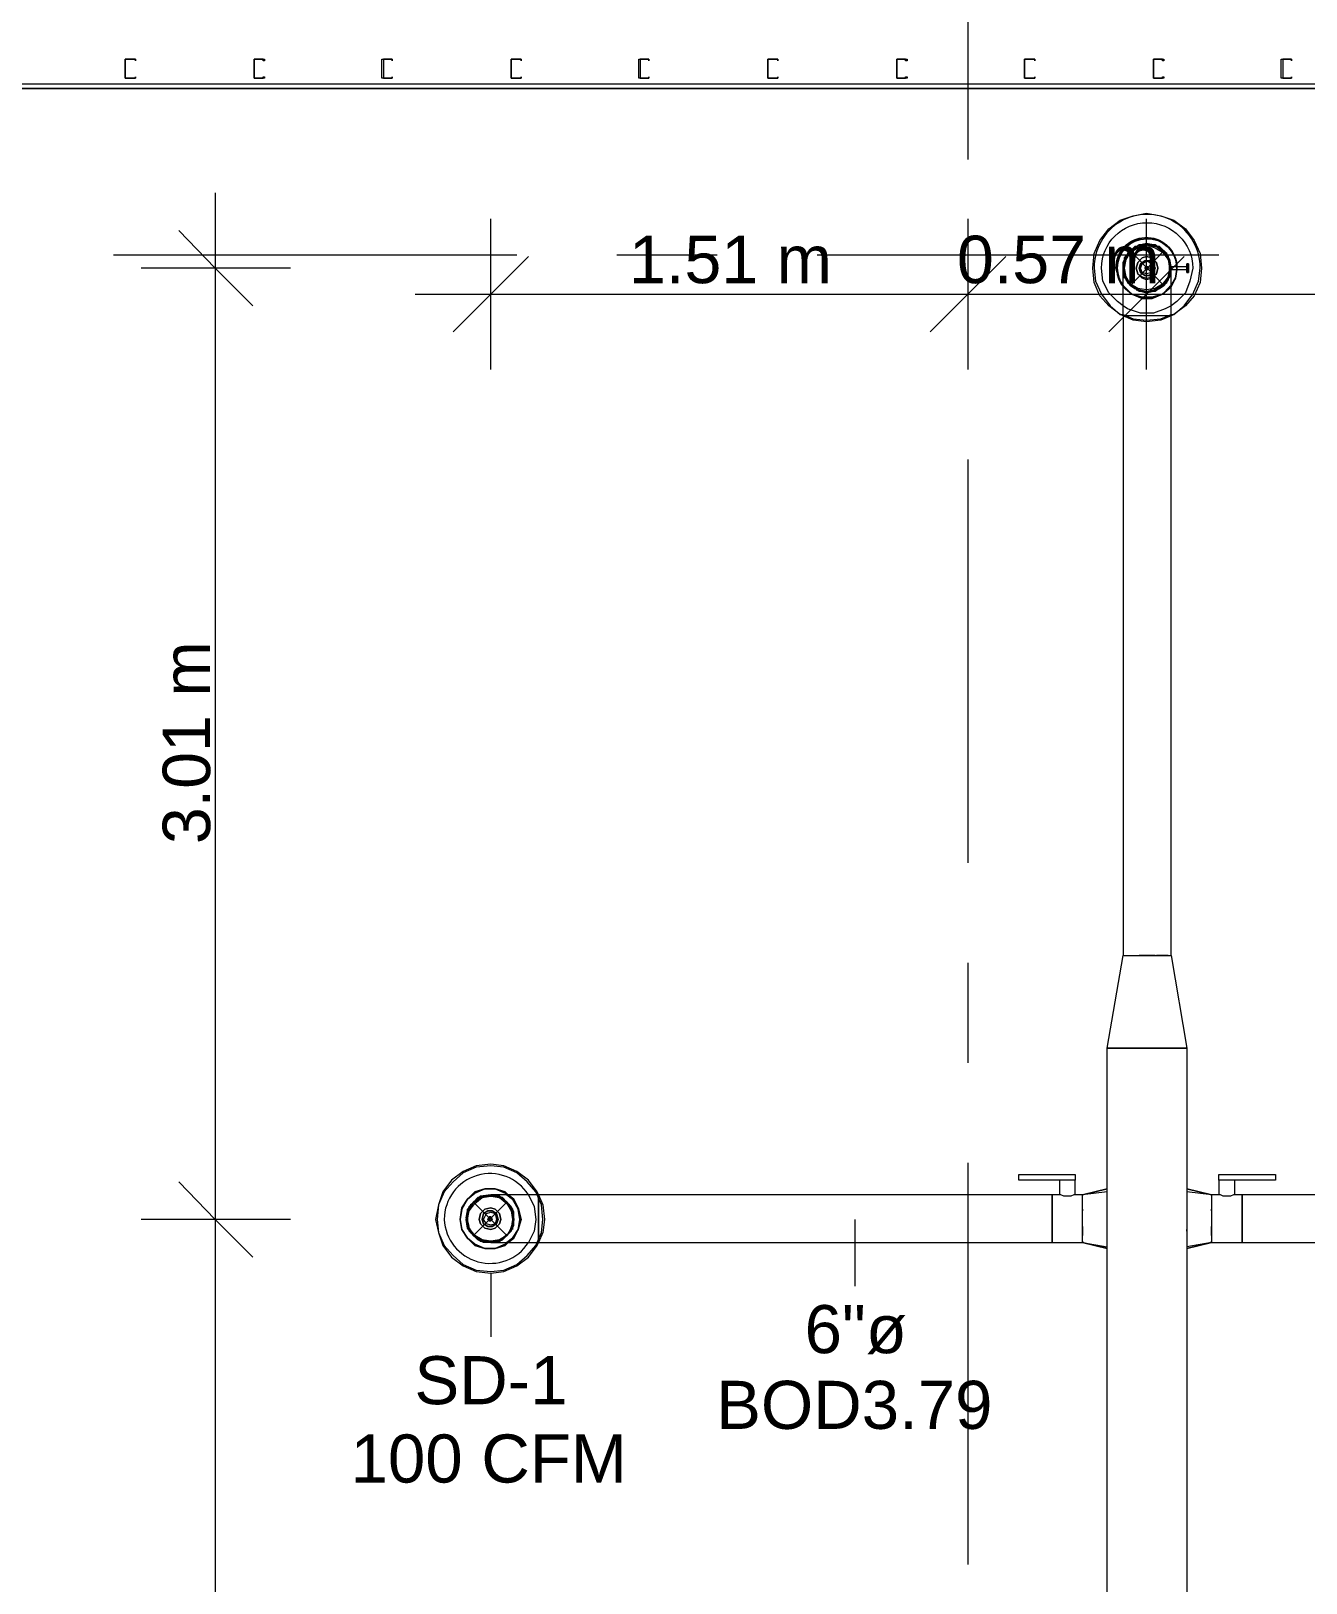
# Model space of a CAD drawing. Header units: metres. Extents: x -2 to 237, y -8 to 52.
# Drawn here: x 48.41 to 52.441, y 28.828 to 33.736 of the extents above; entities that cross this region are included whole.
import ezdxf

# ---------------------------------------------------------------- set-up
doc = ezdxf.new("R2010")
doc.units = ezdxf.units.M
doc.layers.add('HVAC - Ductos', color=5, linetype='Continuous', lineweight=0)
doc.layers.add('PDF2_Text', color=7, linetype='Continuous', lineweight=0)
doc.layers.add('PDF2_Geometry', color=7, linetype='Continuous', lineweight=0, true_color=0xaaaaaa)
doc.styles.add('PDF Helvetica', font='')
doc.styles.get('PDF Helvetica').set_extended_font_data('Helvetica')

msp = doc.modelspace()

# ---------------------------------------------------------------- linework, layer by layer
at = {"layer": 'HVAC - Ductos', "lineweight": 0}
for points in [[(48.992, 33.2245), (48.992, 29.9775), (48.992, 26.9184), (48.992, 22.3826)], [(49.8633, 32.665), (49.8633, 32.9035), (49.8633, 33.142)], [(51.3722, 33.142), (51.3722, 32.9035), (51.3722, 32.665)], [(51.863, 32.8347), (51.8538, 32.8393), (51.8171, 32.8668), (51.7896, 32.8989), (51.7712, 32.9402), (51.7667, 32.9861), (51.7712, 33.0319), (51.7896, 33.0732), (51.8171, 33.1099), (51.8538, 33.1374), (51.895, 33.1512), (51.9364, 33.1604), (51.9822, 33.1512), (52.0235, 33.1374), (52.0601, 33.1099), (52.0877, 33.0732), (52.1061, 33.0319), (52.1107, 32.9861), (52.1061, 32.9402), (52.0877, 32.8989), (52.0601, 32.8668), (52.0235, 32.8393), (52.0143, 32.8347), (52.0143, 32.876), (52.0143, 32.9173), (52.0143, 32.9494), (52.0143, 32.9723), (52.0143, 32.9861), (52.0143, 32.9815), (52.0143, 32.9861), (52.0097, 33.0044), (52.0097, 33.0136), (52.0052, 33.0182), (52.0052, 33.0228), (51.9914, 33.0411), (51.9776, 33.0548), (51.9684, 33.0548), (51.9639, 33.0594), (51.9593, 33.0594), (51.9364, 33.064), (51.918, 33.0594), (51.9134, 33.0594), (51.9088, 33.0548), (51.9042, 33.0548), (51.9088, 33.0548), (51.9042, 33.0548), (51.9088, 33.0548), (51.9134, 33.0594), (51.918, 33.0594), (51.9364, 33.064), (51.9593, 33.0594), (51.9639, 33.0594), (51.9684, 33.0548), (51.9776, 33.0548), (51.9914, 33.0411), (52.0052, 33.0228), (52.0052, 33.0182), (52.0097, 33.0136), (52.0097, 33.0044), (52.0143, 32.9861), (52.0143, 32.9815), (52.0647, 32.9815), (52.0647, 32.9861), (52.0647, 32.9907), (52.0143, 32.9907)], [(51.9364, 32.665), (51.9364, 32.9035), (51.9364, 33.142)], [(49.1112, 32.8668), (48.992, 32.9861), (48.8773, 33.1053)], [(51.8676, 32.9631), (51.863, 32.9861), (51.863, 33.0044), (51.8722, 33.0228), (51.8676, 33.0044), (51.863, 32.9861), (51.8676, 32.9677), (51.8722, 32.9494), (51.8859, 32.9356), (51.8996, 32.9219), (51.918, 32.9173), (51.9364, 32.9127), (51.9593, 32.9173), (51.973, 32.9219), (51.9914, 32.9356), (52.0006, 32.9494), (52.0097, 32.9677), (52.0097, 32.9861), (52.0097, 33.0044), (52.0006, 33.0228), (51.9914, 33.0365), (51.973, 33.0502), (51.9593, 33.0594), (51.9776, 33.0502), (51.9914, 33.0411), (52.0052, 33.0228), (52.0097, 33.0044), (52.0143, 32.9861)], [(51.8676, 32.954), (51.8676, 32.9585), (51.863, 32.9861), (51.8676, 33.0136), (51.8676, 33.0182), (51.8676, 33.0136), (51.8859, 33.0411), (51.9088, 33.0548)], [(52.0097, 30.8122), (52.0143, 30.8122), (52.0143, 32.8347), (52.0097, 32.8347), (52.0052, 32.8347), (51.9914, 32.8347), (51.9776, 32.8347), (51.9593, 32.8347), (51.9364, 32.8347), (51.918, 32.8347), (51.8996, 32.8347), (51.8859, 32.8347), (51.8722, 32.8347), (51.863, 32.8347), (51.863, 32.8531), (51.863, 32.8943), (51.863, 32.931), (51.863, 32.9631), (51.863, 32.9815), (51.863, 32.9861), (51.863, 33.0044), (51.8676, 33.0136), (51.8676, 33.0182), (51.8722, 33.0228), (51.8859, 33.0411), (51.8996, 33.0548), (51.8859, 33.0411), (51.8722, 33.0228), (51.8676, 33.0182), (51.8676, 33.0136), (51.863, 33.0044), (51.863, 32.9861), (51.863, 32.9769), (51.863, 32.9861)], [(51.8676, 33.0182), (51.8859, 33.0411), (51.9042, 33.0548), (51.8996, 33.0548), (51.9042, 33.0548)], [(51.8722, 33.0182), (51.8859, 33.0365), (51.9088, 33.0548), (51.9134, 33.0594), (51.9364, 33.064), (51.9088, 33.0548), (51.9134, 33.0594)], [(51.941, 33.064), (51.9639, 33.0594), (51.9684, 33.0548), (51.9914, 33.0365), (52.0052, 33.0182), (52.0097, 33.0136), (52.0143, 32.9861), (52.0097, 33.0136), (52.0052, 33.0182), (51.9914, 33.0411), (51.9684, 33.0548), (51.9364, 33.064), (51.918, 33.0594), (51.8996, 33.0502), (51.8859, 33.0365), (51.8722, 33.0228), (51.8859, 33.0411), (51.8996, 33.0502), (51.918, 33.0594), (51.9364, 33.0594), (51.9593, 33.0594), (51.9364, 33.064)], [(51.9134, 33.0548), (51.9364, 33.0594), (51.9639, 33.0548)], [(52.0097, 33.0136), (51.9914, 33.0411), (51.9684, 33.0548), (51.9639, 33.0594)], [(49.2305, 32.9861), (48.992, 32.9861), (48.758, 32.9861)], [(49.9826, 33.0228), (49.8633, 32.9035), (49.7441, 32.7843)], [(51.4915, 33.0228), (51.3722, 32.9035), (51.253, 32.7843)], [(52.0556, 33.0228), (51.9364, 32.9035), (51.8171, 32.7843)], [(51.863, 32.9815), (51.863, 32.9861), (51.8676, 33.0136), (51.863, 32.9861), (51.8676, 32.9585), (51.8859, 32.931), (51.9088, 32.9173), (51.9364, 32.9127), (51.9684, 32.9173), (51.9914, 32.931), (52.0097, 32.9585), (52.0052, 32.954), (51.9914, 32.9356), (51.9684, 32.9219)], [(52.0052, 33.0136), (52.0097, 32.9861), (52.0052, 32.9631)], [(52.0143, 32.9861), (52.0097, 32.9585), (52.0143, 32.9861)], [(52.0693, 32.9998), (52.0647, 32.9998)], [(51.9042, 32.9173), (51.9088, 32.9173), (51.9134, 32.9173), (51.9364, 32.9127), (51.9639, 32.9173), (51.9684, 32.9173), (51.9364, 32.9081), (51.9593, 32.9127), (51.9776, 32.9219), (51.9914, 32.931), (52.0052, 32.9494), (52.0097, 32.9677), (52.0143, 32.9815), (52.0097, 32.9677), (52.0052, 32.9494), (51.9914, 32.931), (51.9776, 32.9219), (51.9593, 32.9127), (51.9364, 32.9081), (51.9088, 32.9173), (51.8859, 32.931), (51.8676, 32.9585)], [(51.9088, 32.9219), (51.8859, 32.9356), (51.8722, 32.954)], [(52.0097, 32.9585), (51.9914, 32.931), (51.9684, 32.9173)], [(52.0647, 32.9723), (52.0693, 32.9723)], [(49.6249, 32.9035), (51.3722, 32.9035), (51.9364, 32.9035), (53.9451, 32.9035), (54.5781, 32.9035), (56.2108, 32.9035)], [(52.0143, 32.8668), (51.996, 32.8577), (51.9593, 32.8439), (51.918, 32.8439), (51.8767, 32.8577), (51.863, 32.8668)], [(51.863, 32.8393), (51.895, 32.8255), (51.9364, 32.821), (51.9822, 32.8255), (52.0143, 32.8393)], [(52.0143, 32.8347), (51.9822, 32.821), (51.9364, 32.8164), (51.895, 32.821), (51.863, 32.8347)], [(52.0143, 32.8347), (52.0097, 32.8347), (52.0052, 32.8347), (51.9914, 32.8347), (51.9776, 32.8347), (51.9593, 32.8347), (51.9364, 32.8347), (51.918, 32.8347), (51.8996, 32.8347), (51.8859, 32.8347), (51.8722, 32.8347), (51.863, 32.8347), (51.863, 30.8122), (51.8676, 30.8122), (51.8722, 30.8122), (51.8859, 30.8122), (51.8996, 30.8122), (51.9042, 30.8122)], [(51.9639, 30.8122), (51.9593, 30.8122), (51.9364, 30.8122), (51.918, 30.8122), (51.9134, 30.8122)], [(52.0052, 30.8122), (51.9914, 30.8122), (51.9776, 30.8122), (51.9684, 30.8122)], [(49.8633, 29.9041), (49.8679, 29.9041), (49.8863, 29.9041), (49.9138, 29.9041), (49.9551, 29.9041), (49.9964, 29.9041), (50.0147, 29.9041), (50.0147, 29.9132), (50.0147, 29.927), (50.0147, 29.9408), (50.0147, 29.927), (50.0147, 29.9132), (50.0147, 29.9041), (50.0147, 29.9132), (50.0147, 29.927), (50.0147, 29.9408), (50.0147, 29.9592), (50.0147, 29.9775), (50.0147, 30.0004), (50.0147, 30.0188), (50.0147, 30.0325), (50.0147, 30.0463), (50.0147, 30.0509), (50.0147, 30.0555), (50.0101, 30.0646), (49.9826, 30.1013), (49.9459, 30.1289), (49.9047, 30.1472), (49.8633, 30.1517), (49.8175, 30.1472), (49.7762, 30.1289), (49.7396, 30.1013), (49.712, 30.0646), (49.6982, 30.0233), (49.689, 29.9775), (49.6982, 29.9362), (49.712, 29.8949), (49.7396, 29.8583), (49.7762, 29.8307), (49.8175, 29.8124), (49.8633, 29.8078), (49.9047, 29.8124), (49.9459, 29.8307), (49.9826, 29.8583), (50.0101, 29.8949), (50.0147, 29.9041)], [(50.0101, 30.0555), (50.0055, 30.0646), (49.978, 30.0967), (49.9459, 30.1243), (49.9047, 30.1426), (49.8633, 30.1472), (49.8175, 30.1426), (49.7762, 30.1243), (49.7441, 30.0967), (49.7166, 30.0646), (49.6982, 30.0233), (49.6936, 29.9775), (49.6982, 29.9362), (49.7166, 29.8949), (49.7441, 29.8629), (49.7762, 29.8353), (49.8175, 29.8169), (49.8633, 29.8124), (49.9047, 29.8169), (49.9459, 29.8353), (49.978, 29.8629), (50.0055, 29.8949), (50.0101, 29.9041)], [(49.1112, 29.8583), (48.992, 29.9775), (48.8773, 30.0967)], [(51.7345, 29.9041), (51.7345, 29.9086), (51.7345, 29.9041), (51.7345, 29.9086), (51.7345, 29.9132), (51.7345, 29.927), (51.7345, 29.9408), (51.7345, 29.9592), (51.7345, 29.9775), (51.7345, 30.0004), (51.7345, 30.0188), (51.7345, 30.0325), (51.7345, 30.0463), (51.7345, 30.0509), (51.7345, 30.0555), (51.7116, 30.0555), (51.7116, 30.1013), (51.707, 30.1013), (51.7025, 30.1013), (51.6979, 30.1013), (51.6933, 30.1013), (51.6887, 30.1013), (51.6795, 30.1013), (51.6749, 30.1013), (51.6703, 30.1013), (51.6658, 30.1013), (51.6612, 30.1013), (51.6612, 30.0555), (51.6382, 30.0555), (51.6382, 30.0509), (51.6382, 30.0463), (51.6382, 30.0325), (51.6382, 30.0188), (51.6382, 30.0004), (51.6382, 29.9775), (51.6382, 29.9592), (51.6382, 29.9408), (51.6382, 29.927), (51.6382, 29.9132), (51.6382, 29.9041), (51.7345, 29.9041), (51.8125, 29.8903)], [(52.0647, 30.0738), (52.1427, 30.0555), (52.1427, 30.0509), (52.1427, 30.0463), (52.1427, 30.0325), (52.1427, 30.0188), (52.1427, 30.0004), (52.1427, 29.9775), (52.1427, 29.9592), (52.1427, 29.9408), (52.1427, 29.927), (52.1427, 29.9132), (52.1427, 29.9086), (52.1427, 29.9041), (52.239, 29.9041), (52.239, 29.9132), (52.239, 29.927), (52.239, 29.9408), (52.239, 29.9592), (52.239, 29.9775), (52.239, 30.0004), (52.239, 30.0188), (52.239, 30.0325), (52.239, 30.0463), (52.239, 30.0509), (52.239, 30.0555), (52.2161, 30.0555), (52.2161, 30.1013), (52.2115, 30.1013), (52.207, 30.1013), (52.2024, 30.1013), (52.1978, 30.1013), (52.1886, 30.1013), (52.184, 30.1013), (52.1794, 30.1013), (52.1702, 30.1013), (52.1656, 30.1013), (52.1656, 30.0555), (52.1427, 30.0555), (52.0647, 30.0646)], [(49.8955, 29.9086), (49.8909, 29.9086), (49.8633, 29.9041), (49.8679, 29.9041), (49.8817, 29.9041), (49.9001, 29.9132), (49.9138, 29.927), (49.9276, 29.9408), (49.9367, 29.9592), (49.9367, 29.9775), (49.9367, 30.0004), (49.9276, 30.0188), (49.9138, 30.0325), (49.9001, 30.0463), (49.8817, 30.0509), (49.8679, 30.0555), (49.8633, 30.0555), (49.8404, 30.0509), (49.8221, 30.0463), (49.8083, 30.0325), (49.7946, 30.0188), (49.79, 30.0004), (49.79, 29.9775), (49.79, 29.9592), (49.7946, 29.9408), (49.7946, 29.9454), (49.8083, 29.927), (49.8313, 29.9086), (49.8083, 29.927), (49.79, 29.95), (49.7854, 29.9775)], [(49.7854, 29.982), (49.79, 30.005), (49.7946, 30.0096), (49.8083, 30.0325), (49.8313, 30.0463), (49.8358, 30.0509), (49.8633, 30.0555), (49.8909, 30.0509), (49.8633, 30.0555), (49.8313, 30.0509), (49.8083, 30.0325), (49.79, 30.0096), (49.7854, 29.9775), (49.79, 29.9546), (49.7946, 29.95), (49.8083, 29.927), (49.8313, 29.9132)], [(49.7946, 30.0096), (49.79, 30.0096), (49.79, 30.005), (49.79, 30.0096), (49.7946, 30.0096), (49.7946, 30.0188), (49.8083, 30.0325), (49.8221, 30.0463), (49.8313, 30.0463), (49.8313, 30.0509), (49.8358, 30.0509), (49.8404, 30.0509), (49.8633, 30.0555), (49.8679, 30.0555)], [(49.7946, 30.0096), (49.8083, 30.0325), (49.8313, 30.0463)], [(49.8313, 30.0463), (49.8313, 30.0509), (49.8358, 30.0509)], [(49.8358, 30.0463), (49.8633, 30.0555), (49.8863, 30.0463)], [(50.0147, 30.0555), (49.9688, 30.0555), (49.9321, 30.0555), (49.9001, 30.0555), (49.8725, 30.0555), (49.8633, 30.0555)], [(49.8863, 30.0509), (49.8909, 30.0509), (49.8955, 30.0463)], [(49.8909, 30.0463), (49.9138, 30.0325), (49.9276, 30.0096)], [(49.9826, 30.0555), (50.001, 30.0188), (50.0055, 29.9775), (50.001, 29.9408), (49.9826, 29.9041)], [(50.0101, 29.9041), (50.0238, 29.9362), (50.0284, 29.9775), (50.0238, 30.0233), (50.0101, 30.0555)], [(50.0147, 30.0555), (50.0284, 30.0233), (50.033, 29.9775), (50.0284, 29.9362), (50.0147, 29.9041)], [(51.7116, 30.0555), (51.707, 30.0555), (51.6979, 30.0509), (51.6887, 30.0509), (51.6841, 30.0509), (51.6749, 30.0509), (51.6658, 30.0555), (51.6612, 30.0555)], [(51.8125, 30.0555), (51.8125, 30.0646), (51.7345, 30.0555), (51.8125, 30.0738)], [(51.8125, 30.0692), (51.8125, 30.0738), (51.7345, 30.0555)], [(51.8125, 29.9316), (51.8125, 29.9362), (51.8125, 29.9454), (51.8125, 29.9592), (51.8125, 29.9637), (51.8125, 29.9683), (51.8125, 29.9912), (51.8125, 29.9958), (51.8125, 30.0004), (51.8125, 30.0142), (51.8125, 30.0233), (51.8125, 30.0279), (51.8125, 30.0325), (51.8125, 30.0509)], [(52.1427, 30.0555), (52.0647, 30.0738), (52.0647, 30.0692), (52.0647, 30.0646), (52.0647, 30.0555)], [(52.0647, 30.0509), (52.0647, 30.0325), (52.0647, 30.0279), (52.0647, 30.0233), (52.0647, 30.0142), (52.0647, 30.0004), (52.0647, 29.9958), (52.0647, 29.9912), (52.0647, 29.9683), (52.0647, 29.9637), (52.0647, 29.9592), (52.0647, 29.9454), (52.0647, 29.9362), (52.0647, 29.9316)], [(52.2161, 30.0555), (52.2115, 30.0555), (52.2024, 30.0509), (52.1932, 30.0509), (52.184, 30.0509), (52.1794, 30.0509), (52.1702, 30.0555), (52.1656, 30.0555)], [(53.7938, 30.0555), (52.239, 30.0555), (52.239, 30.0509), (52.239, 30.0463), (52.239, 30.0325), (52.239, 30.0188), (52.239, 30.0004), (52.239, 29.9775), (52.239, 29.9592), (52.239, 29.9408), (52.239, 29.927), (52.239, 29.9132), (52.239, 29.9041), (53.7938, 29.9041)], [(49.7946, 29.95), (49.7946, 29.9454), (49.79, 29.95), (49.79, 29.9546), (49.79, 29.9592), (49.7854, 29.9775), (49.79, 30.0004), (49.79, 30.005)], [(49.7946, 29.9546), (49.79, 29.9775), (49.7946, 30.005)], [(49.9321, 30.0096), (49.9367, 29.9775), (49.9321, 30.0096), (49.9138, 30.0325), (49.9321, 30.0096), (49.9321, 30.005), (49.9367, 29.9775), (49.9321, 29.9546), (49.9321, 29.95), (49.9321, 29.9454)], [(49.2305, 29.9775), (48.992, 29.9775), (48.758, 29.9775)], [(49.7946, 29.9454), (49.79, 29.95), (49.79, 29.9546)], [(49.8358, 29.9086), (49.8633, 29.9041), (49.8404, 29.9041), (49.8221, 29.9132), (49.8083, 29.927), (49.7946, 29.9408)], [(49.8679, 29.9041), (49.8633, 29.9041), (49.8404, 29.9041), (49.8358, 29.9086), (49.8313, 29.9086), (49.8221, 29.9132), (49.8083, 29.927), (49.7946, 29.9408)], [(49.9276, 29.95), (49.9138, 29.927), (49.8909, 29.9132)], [(51.0145, 29.9775), (51.0145, 29.7665)], [(52.0647, 29.9408), (52.0647, 29.9454)], [(49.8358, 29.9086), (49.8313, 29.9086)], [(51.8125, 29.8858), (51.7345, 29.9041), (51.8125, 29.8858)], [(51.8125, 29.9086), (51.8125, 29.927)], [(51.8125, 29.8858), (51.8125, 29.8903), (51.8125, 29.8949), (51.8125, 29.9041)], [(52.0647, 29.927), (52.0647, 29.9086)], [(52.1427, 29.9041), (52.1427, 29.9086), (52.1427, 29.9041), (52.0647, 29.8903)], [(52.0647, 29.9041), (52.0647, 29.8949), (52.0647, 29.8903), (52.0647, 29.8858)], [(52.0647, 29.8858), (52.1427, 29.9041), (52.0647, 29.8858)], [(49.8633, 29.8078), (49.8633, 29.606)]]:
    msp.add_lwpolyline(points, dxfattribs=at)
for points in [[(52.0143, 32.8393), (52.0235, 32.8393), (52.0556, 32.8668), (52.0831, 32.9035), (52.1015, 32.9448), (52.1061, 32.9861, 1.013581), (51.7712, 32.9861), (51.7758, 32.9448), (51.7942, 32.9035), (51.8217, 32.8668), (51.8538, 32.8393), (51.863, 32.8393)], [(51.863, 32.8668), (51.8446, 32.8806), (51.8171, 32.9081), (51.7987, 32.9448), (51.7942, 32.9861, -0.994113), (52.0831, 32.9861), (52.0739, 32.9448), (52.0601, 32.9081), (52.0327, 32.8806), (52.0143, 32.8668)], [(49.9826, 30.0555, 0.751759), (49.7166, 29.9775, 0.730449), (49.9826, 29.9041)]]:
    msp.add_lwpolyline(points, format="xyb", dxfattribs=at)
for points in [[(52.0327, 32.9953, 1.335199), (51.863, 32.9265), (51.8492, 32.954), (51.84, 32.9861, -0.96131)], [(51.863, 32.931), (51.8492, 32.954), (51.8446, 32.9861, -0.965274), (52.0327, 32.9907, 1.362045)]]:
    msp.add_lwpolyline(points, format="xyb", close=True, dxfattribs=at)
for points in [[(51.8722, 33.0136), (51.8859, 33.0365), (51.9088, 33.0502), (51.9364, 33.0594), (51.9639, 33.0502), (51.9868, 33.0365), (52.0052, 33.0136), (52.0097, 32.9861), (52.0052, 32.9585), (51.9868, 32.9356), (51.9639, 32.9219), (51.9364, 32.9173), (51.9088, 32.9219), (51.8859, 32.9356), (51.8722, 32.9585), (51.8676, 32.9861)], [(51.9088, 33.0044), (51.9042, 32.9861), (51.9088, 33.0044), (51.9226, 33.0182), (51.9364, 33.0228), (51.9547, 33.0182), (51.9684, 33.0044), (51.973, 32.9861), (51.9684, 33.0044), (51.9547, 33.0182), (51.9364, 33.0228), (51.9226, 33.0182)], [(51.9684, 32.9677), (51.973, 32.9861), (51.9684, 32.9677), (51.9547, 32.954), (51.9364, 32.9494), (51.9226, 32.954), (51.9088, 32.9677), (51.9042, 32.9861), (51.9088, 32.9677), (51.9226, 32.9585), (51.9364, 32.954), (51.9547, 32.9585)], [(51.918, 32.9998), (51.9134, 32.9861), (51.918, 32.9998), (51.9318, 33.009), (51.9455, 33.009), (51.9593, 32.9998), (51.9639, 32.9861), (51.9593, 32.9998), (51.9455, 33.009), (51.9318, 33.009)], [(51.9593, 32.9723), (51.9639, 32.9861), (51.9593, 32.9723), (51.9455, 32.9631), (51.9318, 32.9631), (51.918, 32.9723), (51.9134, 32.9861), (51.918, 32.9723), (51.9318, 32.9631), (51.9455, 32.9631)], [(51.9226, 32.9998), (51.9364, 33.009), (51.9547, 32.9998), (51.9593, 32.9861), (51.9547, 32.9723), (51.9364, 32.9677), (51.9226, 32.9723), (51.918, 32.9861)], [(51.9364, 32.9907), (51.9318, 32.9861), (51.9364, 32.9907), (51.941, 32.9907), (51.9455, 32.9861), (51.941, 32.9907)], [(51.941, 32.9815), (51.9455, 32.9861), (51.941, 32.9815), (51.9364, 32.9815), (51.9318, 32.9861), (51.9364, 32.9815)], [(52.0327, 32.9861), (52.0327, 32.9815), (52.0327, 32.9861), (52.0327, 32.9907), (52.0327, 32.9861), (52.0327, 32.9815), (52.0327, 32.9861), (52.0327, 32.9953)], [(52.0647, 32.9723), (52.0647, 32.9769), (52.0647, 32.9815), (52.0647, 32.9861), (52.0647, 32.9907), (52.0647, 32.9953), (52.0647, 32.9998), (52.0647, 32.9953), (52.0647, 32.9907), (52.0647, 32.9861), (52.0647, 32.9815), (52.0647, 32.9769)], [(52.0693, 32.9723), (52.0693, 32.9769), (52.0693, 32.9815), (52.0693, 32.9861), (52.0693, 32.9907), (52.0693, 32.9953), (52.0693, 32.9998), (52.0693, 32.9953), (52.0693, 32.9907), (52.0693, 32.9861), (52.0693, 32.9815), (52.0693, 32.9769)], [(51.863, 32.9677), (51.863, 32.9769), (51.863, 32.9677), (51.8722, 32.9494), (51.8859, 32.931), (51.8996, 32.9219), (51.918, 32.9127), (51.9364, 32.9081), (51.918, 32.9127), (51.8996, 32.9219), (51.8859, 32.931), (51.8722, 32.9494)], [(52.0327, 32.9815), (52.0281, 32.954), (52.0143, 32.9265), (52.0281, 32.954), (52.0327, 32.9815), (52.0281, 32.954), (52.0143, 32.931), (52.0281, 32.954)], [(51.8676, 32.9265), (51.8905, 32.9035), (51.9226, 32.8943), (51.9547, 32.8943), (51.9868, 32.9035), (52.0097, 32.9265), (52.0143, 32.931), (52.0097, 32.9265), (51.9868, 32.9035), (51.9547, 32.8943), (51.9226, 32.8943), (51.8905, 32.9035), (51.8676, 32.9265), (51.863, 32.931)], [(51.9868, 32.9035), (51.9547, 32.8898), (51.9226, 32.8898), (51.8905, 32.9035), (51.863, 32.9265), (51.8905, 32.9035), (51.9226, 32.8898), (51.9547, 32.8898), (51.9868, 32.9035), (52.0143, 32.9265)], [(51.9364, 30.8122), (51.9684, 30.8122), (51.9914, 30.8122), (52.0097, 30.8122), (52.0143, 30.8122), (52.0647, 30.5187), (51.8125, 30.5187), (51.863, 30.8122), (51.8676, 30.8122), (51.8859, 30.8122), (51.9088, 30.8122)], [(51.8125, 27.4504), (51.8125, 30.5187), (52.0647, 30.5187), (52.0647, 27.4504)], [(51.7116, 30.1197), (51.7116, 30.1013), (51.5328, 30.1013), (51.5328, 30.1197)], [(52.3445, 30.1197), (52.3445, 30.1013), (52.1656, 30.1013), (52.1656, 30.1197)], [(49.9184, 30.0555), (49.9093, 30.0646), (49.8771, 30.0738), (49.845, 30.0738), (49.8129, 30.0646), (49.79, 30.0417), (49.7716, 30.0142), (49.767, 29.9775), (49.7716, 29.9454), (49.79, 29.9178), (49.8129, 29.8949), (49.845, 29.8858), (49.8771, 29.8858), (49.9093, 29.8949), (49.9184, 29.9041), (49.9093, 29.8949), (49.8771, 29.8858), (49.845, 29.8858), (49.8129, 29.8949), (49.79, 29.9178), (49.7716, 29.9454), (49.767, 29.9775), (49.7716, 30.0096), (49.79, 30.0417), (49.8129, 30.06), (49.845, 30.0738), (49.8771, 30.0738), (49.9093, 30.06), (49.9138, 30.0555), (49.9093, 30.06), (49.8771, 30.0738), (49.845, 30.0738), (49.8129, 30.06), (49.79, 30.0417), (49.7716, 30.0096), (49.767, 29.9775), (49.7716, 29.9454), (49.79, 29.9178), (49.8129, 29.8995), (49.845, 29.8858), (49.8771, 29.8858), (49.9093, 29.8995), (49.9138, 29.9041), (49.9093, 29.8995), (49.8771, 29.8858), (49.845, 29.8858), (49.8129, 29.8995), (49.79, 29.9178), (49.7716, 29.9454), (49.767, 29.9775), (49.7716, 30.0142), (49.79, 30.0417), (49.8129, 30.0646), (49.845, 30.0738), (49.8771, 30.0738), (49.9093, 30.0646)], [(49.79, 30.0004), (49.7992, 30.0142), (49.8083, 30.0325), (49.8267, 30.0417), (49.845, 30.0509), (49.8633, 30.0555), (49.8817, 30.0509), (49.9001, 30.0417), (49.9138, 30.0325), (49.9276, 30.0142), (49.9321, 30.0004), (49.9367, 29.9775), (49.9321, 29.9592), (49.9276, 29.9408), (49.9138, 29.927), (49.9001, 29.9178), (49.8817, 29.9086), (49.8633, 29.9041), (49.845, 29.9086), (49.8267, 29.9178), (49.8083, 29.927), (49.7992, 29.9408), (49.79, 29.9592), (49.7854, 29.9775)], [(49.7946, 30.005), (49.8129, 30.0279), (49.8358, 30.0463), (49.8633, 30.0509), (49.8909, 30.0463), (49.9138, 30.0279), (49.9276, 30.005), (49.9321, 29.9775), (49.9276, 29.95), (49.9138, 29.927), (49.8909, 29.9132), (49.8633, 29.9086), (49.8358, 29.9132), (49.8129, 29.927), (49.7946, 29.95), (49.79, 29.9775)], [(49.9138, 30.0325), (49.8909, 30.0509)], [(49.9551, 29.9775), (49.9505, 30.0096), (49.9321, 30.0417), (49.9138, 30.0555), (49.9321, 30.0417), (49.9505, 30.0096), (49.9551, 29.9775), (49.9505, 29.9454)], [(49.9367, 30.0417), (49.9505, 30.0142), (49.9597, 29.9775), (49.9505, 29.9454), (49.9367, 29.9178), (49.9184, 29.9041), (49.9367, 29.9178), (49.9505, 29.9454), (49.9597, 29.9775), (49.9505, 30.0142), (49.9367, 30.0417), (49.9184, 30.0555)], [(50.0147, 29.9041), (51.6382, 29.9041), (51.6382, 29.9132), (51.6382, 29.927), (51.6382, 29.9408), (51.6382, 29.9592), (51.6382, 29.9775), (51.6382, 30.0004), (51.6382, 30.0188), (51.6382, 30.0325), (51.6382, 30.0463), (51.6382, 30.0509), (51.6382, 30.0555), (50.0147, 30.0555), (50.0147, 30.0509), (50.0147, 30.0463), (50.0147, 30.0325), (50.0147, 30.0188), (50.0147, 30.0004), (50.0147, 29.9775), (50.0147, 29.9592), (50.0147, 29.9454), (50.0147, 29.9592), (50.0147, 29.9775), (50.0147, 30.0004), (50.0147, 30.0188), (50.0147, 30.0325), (50.0147, 30.0463), (50.0147, 30.0509), (50.0147, 30.0555), (50.0147, 30.0509), (50.0147, 30.0463), (50.0147, 30.0325), (50.0147, 30.0188), (50.0147, 30.0004), (50.0147, 29.9775), (50.0147, 29.9592), (50.0147, 29.9408), (50.0147, 29.927), (50.0147, 29.9132)], [(50.0147, 29.9041), (50.0147, 29.9086), (50.0147, 29.927), (50.0147, 29.95), (50.0147, 29.9775), (50.0147, 30.0096), (50.0147, 30.0325), (50.0147, 30.0509), (50.0147, 30.0555), (50.0147, 30.0509), (50.0147, 30.0325), (50.0147, 30.0096), (50.0147, 29.9775), (50.0147, 29.95), (50.0147, 29.927), (50.0147, 29.9086)], [(50.0147, 30.0555), (50.0147, 30.0509), (50.0147, 30.0325), (50.0147, 30.0096), (50.0147, 29.9775), (50.0147, 29.95), (50.0147, 29.927), (50.0147, 29.9086), (50.0147, 29.9041), (50.0147, 29.9086), (50.0147, 29.927), (50.0147, 29.95), (50.0147, 29.9775), (50.0147, 30.0096), (50.0147, 30.0325), (50.0147, 30.0509)], [(49.8313, 29.9958), (49.8267, 29.9775), (49.8313, 29.9958), (49.845, 30.0096), (49.8633, 30.0142), (49.8771, 30.0096), (49.8909, 29.9958), (49.8955, 29.9775), (49.8909, 29.9958), (49.8771, 30.0096), (49.8633, 30.0142), (49.845, 30.0096)], [(49.8404, 29.9958), (49.8358, 29.9775), (49.8404, 29.9958), (49.8541, 30.005), (49.8679, 30.005), (49.8817, 29.9958), (49.8863, 29.9775), (49.8817, 29.9958), (49.8679, 30.005), (49.8541, 30.005)], [(49.8496, 29.9958), (49.8633, 30.0004), (49.8771, 29.9958), (49.8817, 29.9775), (49.8771, 29.9637), (49.8633, 29.9592), (49.8496, 29.9637), (49.8404, 29.9775)], [(51.7345, 30.0096), (51.7345, 30.005)], [(52.1427, 30.005), (52.1427, 30.0096)], [(49.8909, 29.9637), (49.8955, 29.9775), (49.8909, 29.9637), (49.8771, 29.95), (49.8633, 29.9454), (49.845, 29.95), (49.8313, 29.9637), (49.8267, 29.9775), (49.8313, 29.9637), (49.845, 29.95), (49.8633, 29.9454), (49.8771, 29.95)], [(49.8909, 29.9086), (49.8633, 29.9041), (49.8358, 29.9086), (49.8313, 29.9086), (49.8633, 29.9041), (49.8863, 29.9086), (49.8909, 29.9086), (49.9138, 29.927), (49.9321, 29.95), (49.9367, 29.9775), (49.9321, 29.95), (49.9138, 29.927)], [(49.8817, 29.9637), (49.8863, 29.9775), (49.8817, 29.9637), (49.8679, 29.9546), (49.8541, 29.9546), (49.8404, 29.9637), (49.8358, 29.9775), (49.8404, 29.9637), (49.8541, 29.9546), (49.8679, 29.9546)], [(49.8587, 29.9729), (49.8633, 29.9729), (49.8679, 29.9775), (49.8633, 29.9729), (49.8587, 29.9729), (49.8541, 29.9775), (49.8587, 29.9866), (49.8633, 29.9866), (49.8679, 29.9775), (49.8633, 29.982), (49.8587, 29.982), (49.8587, 29.9775)], [(49.9321, 29.9178), (49.9505, 29.9454), (49.9321, 29.9178), (49.9138, 29.9041)], [(51.7345, 29.9546), (51.7345, 29.95), (51.7345, 29.9454), (51.7345, 29.927), (51.7345, 29.9454), (51.7345, 29.95)], [(52.1427, 29.927), (52.1427, 29.9454), (52.1427, 29.95), (52.1427, 29.9546), (52.1427, 29.95), (52.1427, 29.9454)]]:
    msp.add_lwpolyline(points, close=True, dxfattribs=at)
at = {"layer": 'PDF2_Geometry', "lineweight": 0}
for points in [[(42.5895, 23.4741), (42.5895, 23.5613), (42.5895, 33.4447), (43.0803, 33.4447), (43.0803, 33.5685), (42.5895, 33.5685), (56.408, 33.5685), (56.408, 35.0728), (45.9696, 35.0728), (45.9696, 35.0866), (56.408, 35.0866), (56.408, 47.2953), (4.4593, 47.2998)], [(51.3722, 34.6004), (51.3722, 33.33)], [(56.4217, 23.387), (56.4217, 33.5547), (56.408, 33.5547), (42.5895, 33.5547), (42.5758, 33.5547), (42.5574, 33.5547), (42.5574, 33.5364), (42.5574, 33.463), (42.5895, 33.463), (43.0665, 33.463)], [(43.0711, 33.5547), (56.408, 33.5547), (56.408, 23.387), (54.7661, 23.387), (54.7661, 23.3686), (56.408, 23.3686), (54.7661, 23.3686), (54.7661, 23.387), (56.408, 23.387)], [(49.9459, 33.0274), (48.6709, 33.0274)], [(50.5788, 33.0274), (50.2624, 33.0274)], [(52.1656, 33.0274), (50.8953, 33.0274)], [(51.3722, 33.0136), (51.3722, 32.6971)], [(51.3722, 32.3806), (51.3722, 31.1057)], [(51.3722, 30.7893), (51.3722, 30.4728)], [(51.3722, 30.1563), (51.3722, 28.8859)]]:
    msp.add_lwpolyline(points, dxfattribs=at)
for points in [[(48.7122, 33.5869), (48.7076, 33.5869), (48.7076, 33.6465), (48.7122, 33.6465), (48.7397, 33.6465), (48.7397, 33.6419), (48.7397, 33.6465), (48.7122, 33.6465), (48.7076, 33.6465), (48.7076, 33.5869), (48.7122, 33.5869), (48.7397, 33.5869)], [(49.1158, 33.5869), (49.1158, 33.6465), (49.1479, 33.6465), (49.1479, 33.6419), (49.1433, 33.6419), (49.1433, 33.6465), (49.1158, 33.6465), (49.1158, 33.5869), (49.1433, 33.5869), (49.1433, 33.5915), (49.1479, 33.5915), (49.1479, 33.5869)], [(49.524, 33.5869), (49.5194, 33.5869), (49.5194, 33.6465), (49.524, 33.6465), (49.5515, 33.6465), (49.5515, 33.6419), (49.5515, 33.6465), (49.524, 33.6465), (49.524, 33.5869), (49.5515, 33.5869)], [(49.9276, 33.5869), (49.9276, 33.6465), (49.9597, 33.6465), (49.9597, 33.6419), (49.9597, 33.6465), (49.9276, 33.6465), (49.9276, 33.5869), (49.9597, 33.5869)], [(50.3358, 33.5869), (50.3312, 33.5869), (50.3312, 33.6465), (50.3358, 33.6465), (50.3632, 33.6465), (50.3632, 33.6419), (50.3632, 33.6465), (50.3358, 33.6465), (50.3358, 33.5869), (50.3632, 33.5869)], [(50.7393, 33.5869), (50.7393, 33.6465), (50.7714, 33.6465), (50.7714, 33.6419), (50.7714, 33.6465), (50.7393, 33.6465), (50.7393, 33.5869), (50.7714, 33.5869)], [(51.1475, 33.5869), (51.1475, 33.6465), (51.1797, 33.6465), (51.1797, 33.6419), (51.1751, 33.6419), (51.1751, 33.6465), (51.1475, 33.6465), (51.1475, 33.5869), (51.1751, 33.5869), (51.1751, 33.5915), (51.1797, 33.5915), (51.1797, 33.5869)], [(51.5557, 33.5869), (51.5511, 33.5869), (51.5511, 33.6465), (51.5557, 33.6465), (51.5832, 33.6465), (51.5832, 33.6419), (51.5832, 33.6465), (51.5557, 33.6465), (51.5511, 33.6465), (51.5511, 33.5869), (51.5557, 33.5869), (51.5832, 33.5869)], [(51.9593, 33.5869), (51.9593, 33.6465), (51.9914, 33.6465), (51.9914, 33.6419), (51.9868, 33.6419), (51.9868, 33.6465), (51.9593, 33.6465), (51.9593, 33.5869), (51.9868, 33.5869), (51.9868, 33.5915), (51.9914, 33.5915), (51.9914, 33.5869)], [(52.3675, 33.5869), (52.3629, 33.5869), (52.3629, 33.6465), (52.3675, 33.6465), (52.395, 33.6465), (52.395, 33.6419), (52.395, 33.6465), (52.3675, 33.6465), (52.3675, 33.5869), (52.395, 33.5869)], [(48.7397, 33.5915), (48.7397, 33.5869)], [(49.5515, 33.5915), (49.5515, 33.5869)], [(49.9597, 33.5915), (49.9597, 33.5869)], [(50.3632, 33.5915), (50.3632, 33.5869)], [(50.7714, 33.5915), (50.7714, 33.5869)], [(51.5832, 33.5915), (51.5832, 33.5869)], [(52.395, 33.5915), (52.395, 33.5869)]]:
    msp.add_lwpolyline(points, close=True, dxfattribs=at)
at = {"layer": 'PDF2_Geometry', "color": 254, "lineweight": 0, "true_color": 0xd2d2d2}
msp.add_lwpolyline([(49.9321, 33.5869), (49.9367, 33.5869)], dxfattribs=at)
at = {"layer": 'PDF2_Geometry', "color": 8, "lineweight": 0, "true_color": 0x808080}
for points in [[(52.0006, 33.0319), (51.9639, 33.0594), (51.9134, 33.0594), (51.8767, 33.0319), (51.863, 32.9861), (51.8767, 32.9402), (51.9134, 32.9127), (51.9639, 32.9127), (52.0006, 32.9402), (52.0143, 32.9861)], [(49.923, 30.0233), (49.8863, 30.0509), (49.8404, 30.0509), (49.7992, 30.0233), (49.7854, 29.9775), (49.7992, 29.9362), (49.8404, 29.9086), (49.8863, 29.9086), (49.923, 29.9362), (49.9367, 29.9775)]]:
    msp.add_lwpolyline(points, close=True, dxfattribs=at)
for points in [[(51.8859, 33.0411), (51.9914, 32.931)], [(51.9914, 33.0411), (51.8859, 32.931)], [(49.8083, 30.0325), (49.9138, 29.927)], [(49.9138, 30.0325), (49.8083, 29.927)]]:
    msp.add_lwpolyline(points, dxfattribs=at)

# ---------------------------------------------------------------- texts
at = {"layer": 'PDF2_Text', "lineweight": 0, "attachment_point": 4, "style": 'PDF Helvetica'}
for s, insert, char_height in [('1.51 m', (50.3008, 33.0125), 0.15017), ('0.57 m', (51.3373, 33.0125), 0.15017), ('6"ø', (50.8557, 29.6284), 0.15205), ('SD-1', (49.622, 29.4679), 0.15205), ('BOD3.79', (50.576, 29.3899), 0.15205), ('100 CFM', (49.4202, 29.2202), 0.15205)]:
    msp.add_mtext(s, dxfattribs=dict(at, insert=insert, char_height=char_height))
at = {"layer": 'PDF2_Text', "lineweight": 0, "insert": (48.9022, 31.1644), "char_height": 0.15017, "attachment_point": 4, "rotation": 90, "style": 'PDF Helvetica'}
msp.add_mtext('3.01 m', dxfattribs=at)

doc.saveas('drawing.dxf')
